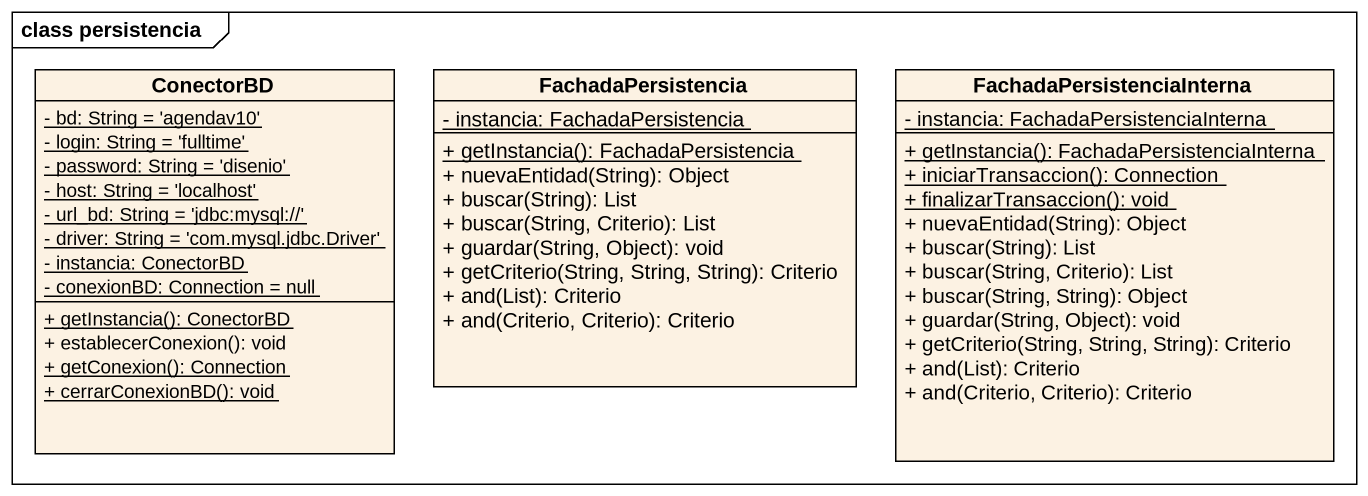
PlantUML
@startuml
mainframe class persistencia
hide circle
hide empty members
skinparam classAttributeIconSize 0
class ConectorBD {
  {static} - bd: String = 'agendav10'
  {static} - login: String = 'fulltime'
  {static} - password: String = 'disenio'
  {static} - host: String = 'localhost'
  {static} - url_bd: String = 'jdbc:mysql://'
  {static} - driver: String = 'com.mysql.jdbc.Driver'
  {static} - instancia: ConectorBD
  {static} - conexionBD: Connection = null
  {static} + getInstancia(): ConectorBD
  + establecerConexion(): void
  {static} + getConexion(): Connection
  {static} + cerrarConexionBD(): void
}
class FachadaPersistencia {
  {static} - instancia: FachadaPersistencia
  {static} + getInstancia(): FachadaPersistencia
  + nuevaEntidad(String): Object
  + buscar(String): List
  + buscar(String, Criterio): List
  + guardar(String, Object): void
  + getCriterio(String, String, String): Criterio
  + and(List): Criterio
  + and(Criterio, Criterio): Criterio
}
class FachadaPersistenciaInterna {
  {static} - instancia: FachadaPersistenciaInterna
  {static} + getInstancia(): FachadaPersistenciaInterna
  {static} + iniciarTransaccion(): Connection
  {static} + finalizarTransaccion(): void
  + nuevaEntidad(String): Object
  + buscar(String): List
  + buscar(String, Criterio): List
  + buscar(String, String): Object
  + guardar(String, Object): void
  + getCriterio(String, String, String): Criterio
  + and(List): Criterio
  + and(Criterio, Criterio): Criterio
}
@enduml
